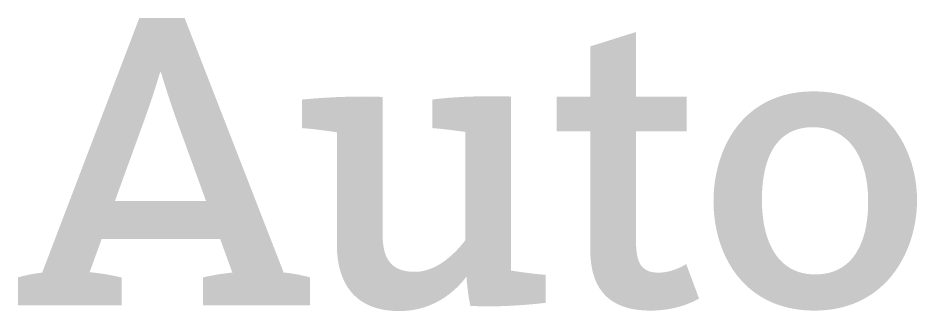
# Model space of a CAD drawing. Header units: metres. Extents: x 30.5 to 59.6, y 76.5 to 81.4.
# Drawn here: x 30.54 to 44.47, y 76.52 to 81.07 of the extents above; entities that cross this region are included whole.
import ezdxf

# ---------------------------------------------------------------- set-up
doc = ezdxf.new("R2010")
doc.units = ezdxf.units.M
doc.header["$LTSCALE"] = 10
doc.header["$MEASUREMENT"] = 0
doc.layers.get('0').update_dxf_attribs({"linetype": 'CONTINUOUS'})

# ---------------------------------------------------------------- blocks, each defined once
blk = doc.blocks.new('ADSKLogo')
at = {"linetype": 'Continuous'}
h = blk.add_hatch(color=256, dxfattribs=at)
h.dxf.hatch_style = 1
h.paths.add_polyline_path([(4.542, 0.434), (4.537, 0.436), (4.531, 0.437), (4.524, 0.439), (4.518, 0.441), (4.511, 0.443), (4.504, 0.445), (4.497, 0.447), (4.489, 0.448), (4.481, 0.45), (4.473, 0.452), (4.465, 0.454), (4.457, 0.456), (4.449, 0.458), (4.44, 0.46), (4.431, 0.462), (4.422, 0.464), (4.413, 0.466), (4.404, 0.468), (4.395, 0.47), (4.386, 0.472), (4.377, 0.474), (4.367, 0.476), (4.358, 0.478), (4.348, 0.48), (4.339, 0.482), (4.329, 0.483), (4.32, 0.485), (4.311, 0.487), (4.301, 0.489), (4.292, 0.49), (4.283, 0.492), (4.273, 0.493), (4.264, 0.495), (4.255, 0.496), (4.246, 0.498), (4.238, 0.499), (4.229, 0.5), (4.22, 0.501), (4.212, 0.502), (4.204, 0.503), (4.196, 0.504), (4.188, 0.505), (4.181, 0.506), (4.173, 0.506), (4.166, 0.507), (4.159, 0.508), (4.153, 0.508), (4.146, 0.508), (4.14, 0.508), (4.134, 0.508), (2.599, 4.456), (1.898, 4.456), (0.393, 0.508), (0.386, 0.508), (0.378, 0.507), (0.371, 0.506), (0.363, 0.505), (0.356, 0.504), (0.348, 0.503), (0.341, 0.502), (0.333, 0.501), (0.325, 0.5), (0.318, 0.499), (0.31, 0.498), (0.302, 0.496), (0.294, 0.495), (0.287, 0.494), (0.279, 0.493), (0.271, 0.492), (0.263, 0.49), (0.255, 0.489), (0.247, 0.488), (0.239, 0.486), (0.231, 0.485), (0.224, 0.483), (0.216, 0.482), (0.208, 0.48), (0.2, 0.479), (0.192, 0.477), (0.184, 0.476), (0.177, 0.474), (0.169, 0.473), (0.161, 0.471), (0.153, 0.469), (0.146, 0.468), (0.138, 0.466), (0.131, 0.464), (0.123, 0.463), (0.116, 0.461), (0.108, 0.459), (0.101, 0.457), (0.094, 0.455), (0.086, 0.454), (0.079, 0.452), (0.072, 0.45), (0.065, 0.448), (0.058, 0.446), (0.051, 0.444), (0.044, 0.442), (0.038, 0.44), (0.031, 0.438), (0.025, 0.436), (0.018, 0.434), (0.018, 0), (1.624, 0), (1.624, 0.434), (1.614, 0.436), (1.605, 0.438), (1.596, 0.44), (1.586, 0.442), (1.577, 0.444), (1.567, 0.446), (1.557, 0.448), (1.548, 0.45), (1.538, 0.452), (1.528, 0.454), (1.518, 0.456), (1.509, 0.458), (1.499, 0.46), (1.489, 0.462), (1.479, 0.464), (1.469, 0.466), (1.459, 0.468), (1.449, 0.47), (1.439, 0.472), (1.429, 0.474), (1.419, 0.475), (1.409, 0.477), (1.398, 0.479), (1.388, 0.481), (1.378, 0.482), (1.368, 0.484), (1.358, 0.486), (1.348, 0.487), (1.338, 0.489), (1.327, 0.491), (1.317, 0.492), (1.307, 0.494), (1.297, 0.495), (1.287, 0.497), (1.277, 0.498), (1.267, 0.5), (1.256, 0.501), (1.246, 0.502), (1.236, 0.504), (1.226, 0.505), (1.216, 0.506), (1.206, 0.507), (1.196, 0.508), (1.186, 0.51), (1.176, 0.511), (1.167, 0.512), (1.157, 0.513), (1.147, 0.514), (1.137, 0.514), (1.128, 0.515), (1.315, 1.031), (3.149, 1.031), (3.339, 0.508), (3.33, 0.508), (3.32, 0.507), (3.31, 0.506), (3.301, 0.505), (3.291, 0.504), (3.282, 0.503), (3.272, 0.502), (3.263, 0.501), (3.254, 0.5), (3.244, 0.499), (3.235, 0.498), (3.226, 0.496), (3.216, 0.495), (3.207, 0.494), (3.198, 0.493), (3.189, 0.492), (3.179, 0.49), (3.17, 0.489), (3.161, 0.488), (3.152, 0.486), (3.143, 0.485), (3.134, 0.483), (3.125, 0.482), (3.116, 0.48), (3.107, 0.479), (3.098, 0.477), (3.089, 0.476), (3.08, 0.474), (3.071, 0.473), (3.062, 0.471), (3.053, 0.469), (3.044, 0.468), (3.035, 0.466), (3.026, 0.464), (3.017, 0.463), (3.008, 0.461), (3, 0.459), (2.991, 0.457), (2.982, 0.455), (2.973, 0.454), (2.964, 0.452), (2.955, 0.45), (2.946, 0.448), (2.938, 0.446), (2.929, 0.444), (2.92, 0.442), (2.911, 0.44), (2.902, 0.438), (2.893, 0.436), (2.885, 0.434), (2.885, 0), (4.542, 0)])
h.paths.add_polyline_path([(2.931, 1.618), (1.519, 1.618), (1.964, 2.843), (1.972, 2.865), (1.98, 2.886), (1.987, 2.907), (1.994, 2.928), (2.002, 2.948), (2.009, 2.967), (2.015, 2.986), (2.022, 3.005), (2.028, 3.024), (2.035, 3.042), (2.041, 3.059), (2.047, 3.077), (2.053, 3.094), (2.058, 3.11), (2.064, 3.126), (2.069, 3.143), (2.075, 3.158), (2.08, 3.174), (2.085, 3.189), (2.09, 3.204), (2.095, 3.219), (2.1, 3.233), (2.105, 3.248), (2.109, 3.262), (2.114, 3.276), (2.118, 3.29), (2.123, 3.304), (2.127, 3.317), (2.131, 3.331), (2.136, 3.344), (2.14, 3.357), (2.144, 3.371), (2.148, 3.384), (2.152, 3.397), (2.156, 3.41), (2.16, 3.423), (2.164, 3.436), (2.169, 3.45), (2.173, 3.463), (2.177, 3.476), (2.181, 3.489), (2.185, 3.502), (2.189, 3.516), (2.193, 3.529), (2.197, 3.543), (2.202, 3.557), (2.206, 3.571), (2.21, 3.585), (2.215, 3.599), (2.219, 3.613), (2.233, 3.613), (2.237, 3.599), (2.241, 3.585), (2.246, 3.572), (2.25, 3.558), (2.254, 3.545), (2.258, 3.531), (2.262, 3.518), (2.266, 3.505), (2.27, 3.492), (2.274, 3.479), (2.278, 3.466), (2.282, 3.453), (2.286, 3.44), (2.29, 3.427), (2.294, 3.414), (2.299, 3.401), (2.303, 3.388), (2.307, 3.375), (2.311, 3.362), (2.315, 3.349), (2.319, 3.335), (2.324, 3.322), (2.328, 3.308), (2.332, 3.295), (2.337, 3.281), (2.341, 3.267), (2.346, 3.252), (2.351, 3.238), (2.355, 3.223), (2.36, 3.208), (2.365, 3.193), (2.37, 3.178), (2.376, 3.162), (2.381, 3.146), (2.386, 3.13), (2.392, 3.114), (2.398, 3.097), (2.404, 3.08), (2.409, 3.062), (2.416, 3.044), (2.422, 3.026), (2.428, 3.008), (2.435, 2.988), (2.442, 2.969), (2.449, 2.949), (2.456, 2.929), (2.463, 2.908), (2.471, 2.887), (2.478, 2.865), (2.486, 2.843)], flags=16)
h.paths.add_polyline_path([(8.19, 0.04), (8.169, 0.037), (8.149, 0.035), (8.128, 0.033), (8.106, 0.031), (8.085, 0.028), (8.063, 0.026), (8.041, 0.024), (8.019, 0.022), (7.997, 0.02), (7.975, 0.018), (7.952, 0.016), (7.93, 0.014), (7.907, 0.012), (7.884, 0.01), (7.861, 0.008), (7.838, 0.006), (7.815, 0.005), (7.791, 0.003), (7.768, 0.002), (7.744, 0), (7.721, -0.001), (7.697, -0.003), (7.673, -0.004), (7.649, -0.005), (7.625, -0.006), (7.601, -0.007), (7.577, -0.008), (7.553, -0.009), (7.529, -0.01), (7.505, -0.011), (7.481, -0.012), (7.456, -0.012), (7.432, -0.013), (7.408, -0.013), (7.384, -0.014), (7.36, -0.014), (7.335, -0.014), (7.311, -0.014), (7.287, -0.014), (7.263, -0.014), (7.239, -0.014), (7.215, -0.013), (7.191, -0.013), (7.167, -0.012), (7.143, -0.012), (7.12, -0.011), (7.096, -0.01), (7.072, -0.009), (7.049, -0.008), (7.026, -0.007), (7.024, -0.002), (7.023, 0.003), (7.022, 0.009), (7.02, 0.015), (7.019, 0.021), (7.018, 0.028), (7.016, 0.035), (7.015, 0.042), (7.013, 0.049), (7.012, 0.057), (7.011, 0.065), (7.009, 0.073), (7.008, 0.081), (7.006, 0.09), (7.005, 0.099), (7.003, 0.108), (7.002, 0.117), (7, 0.126), (6.999, 0.136), (6.997, 0.145), (6.996, 0.155), (6.994, 0.165), (6.993, 0.175), (6.991, 0.185), (6.99, 0.195), (6.989, 0.205), (6.987, 0.216), (6.986, 0.226), (6.985, 0.237), (6.983, 0.247), (6.982, 0.258), (6.981, 0.268), (6.98, 0.279), (6.978, 0.289), (6.977, 0.3), (6.976, 0.31), (6.975, 0.321), (6.974, 0.331), (6.973, 0.341), (6.972, 0.352), (6.971, 0.362), (6.97, 0.372), (6.969, 0.382), (6.968, 0.392), (6.968, 0.401), (6.967, 0.411), (6.966, 0.42), (6.966, 0.43), (6.965, 0.439), (6.965, 0.448), (6.955, 0.435), (6.945, 0.422), (6.934, 0.408), (6.923, 0.395), (6.912, 0.381), (6.9, 0.367), (6.887, 0.353), (6.875, 0.339), (6.861, 0.324), (6.848, 0.31), (6.834, 0.296), (6.819, 0.281), (6.804, 0.267), (6.789, 0.252), (6.773, 0.238), (6.756, 0.224), (6.74, 0.209), (6.722, 0.195), (6.705, 0.181), (6.687, 0.167), (6.668, 0.154), (6.649, 0.14), (6.629, 0.126), (6.609, 0.113), (6.589, 0.1), (6.568, 0.088), (6.547, 0.075), (6.525, 0.063), (6.503, 0.051), (6.48, 0.04), (6.457, 0.029), (6.433, 0.018), (6.409, 0.008), (6.384, -0.002), (6.359, -0.012), (6.333, -0.021), (6.307, -0.029), (6.28, -0.037), (6.253, -0.045), (6.226, -0.052), (6.197, -0.058), (6.169, -0.064), (6.14, -0.069), (6.11, -0.074), (6.08, -0.078), (6.049, -0.081), (6.018, -0.084), (5.987, -0.085), (5.954, -0.087), (5.922, -0.087), (5.88, -0.086), (5.84, -0.085), (5.8, -0.082), (5.761, -0.078), (5.724, -0.074), (5.687, -0.068), (5.652, -0.061), (5.618, -0.053), (5.584, -0.045), (5.552, -0.035), (5.52, -0.024), (5.489, -0.013), (5.46, -0.001), (5.431, 0.013), (5.403, 0.027), (5.377, 0.042), (5.351, 0.058), (5.326, 0.074), (5.302, 0.092), (5.279, 0.11), (5.256, 0.129), (5.235, 0.149), (5.214, 0.169), (5.195, 0.19), (5.176, 0.212), (5.158, 0.235), (5.141, 0.258), (5.124, 0.282), (5.109, 0.307), (5.094, 0.332), (5.08, 0.358), (5.067, 0.384), (5.055, 0.411), (5.043, 0.439), (5.033, 0.467), (5.023, 0.495), (5.013, 0.524), (5.005, 0.554), (4.997, 0.584), (4.99, 0.615), (4.984, 0.646), (4.978, 0.677), (4.973, 0.709), (4.969, 0.741), (4.965, 0.774), (4.962, 0.807), (4.96, 0.84), (4.958, 0.874), (4.957, 0.908), (4.957, 0.942), (4.957, 2.683), (4.947, 2.685), (4.938, 2.686), (4.928, 2.688), (4.918, 2.689), (4.908, 2.691), (4.897, 2.692), (4.887, 2.694), (4.877, 2.696), (4.866, 2.697), (4.855, 2.699), (4.845, 2.7), (4.834, 2.702), (4.823, 2.703), (4.812, 2.705), (4.801, 2.706), (4.79, 2.708), (4.779, 2.709), (4.768, 2.711), (4.757, 2.712), (4.745, 2.714), (4.734, 2.715), (4.723, 2.717), (4.712, 2.718), (4.7, 2.72), (4.689, 2.721), (4.678, 2.723), (4.666, 2.724), (4.655, 2.725), (4.644, 2.727), (4.632, 2.728), (4.621, 2.729), (4.61, 2.731), (4.598, 2.732), (4.587, 2.733), (4.576, 2.734), (4.565, 2.735), (4.554, 2.737), (4.543, 2.738), (4.532, 2.739), (4.521, 2.74), (4.51, 2.741), (4.499, 2.742), (4.488, 2.743), (4.477, 2.744), (4.467, 2.745), (4.456, 2.746), (4.446, 2.747), (4.436, 2.748), (4.426, 2.748), (4.416, 2.749), (4.416, 3.191), (4.437, 3.193), (4.458, 3.195), (4.48, 3.197), (4.502, 3.199), (4.524, 3.201), (4.546, 3.203), (4.569, 3.205), (4.592, 3.207), (4.615, 3.209), (4.639, 3.21), (4.662, 3.212), (4.686, 3.214), (4.71, 3.215), (4.734, 3.217), (4.759, 3.219), (4.783, 3.22), (4.808, 3.222), (4.833, 3.223), (4.858, 3.224), (4.884, 3.226), (4.909, 3.227), (4.934, 3.228), (4.96, 3.229), (4.986, 3.231), (5.012, 3.232), (5.038, 3.233), (5.064, 3.233), (5.09, 3.234), (5.116, 3.235), (5.142, 3.236), (5.169, 3.236), (5.195, 3.237), (5.221, 3.237), (5.248, 3.238), (5.274, 3.238), (5.3, 3.238), (5.327, 3.238), (5.353, 3.239), (5.38, 3.238), (5.406, 3.238), (5.432, 3.238), (5.459, 3.238), (5.485, 3.237), (5.511, 3.237), (5.537, 3.236), (5.563, 3.235), (5.589, 3.235), (5.615, 3.234), (5.641, 3.233), (5.667, 3.231), (5.667, 1.09), (5.667, 1.068), (5.667, 1.047), (5.668, 1.027), (5.669, 1.006), (5.671, 0.986), (5.673, 0.967), (5.675, 0.947), (5.677, 0.929), (5.68, 0.91), (5.683, 0.892), (5.687, 0.874), (5.69, 0.857), (5.695, 0.84), (5.699, 0.824), (5.704, 0.808), (5.71, 0.792), (5.716, 0.777), (5.722, 0.762), (5.728, 0.748), (5.735, 0.734), (5.743, 0.72), (5.751, 0.707), (5.759, 0.694), (5.768, 0.682), (5.777, 0.67), (5.786, 0.659), (5.796, 0.648), (5.807, 0.637), (5.818, 0.627), (5.829, 0.617), (5.841, 0.608), (5.854, 0.599), (5.866, 0.591), (5.88, 0.583), (5.893, 0.576), (5.908, 0.569), (5.923, 0.562), (5.938, 0.556), (5.954, 0.55), (5.97, 0.545), (5.987, 0.541), (6.004, 0.537), (6.022, 0.533), (6.041, 0.53), (6.06, 0.527), (6.079, 0.525), (6.099, 0.523), (6.12, 0.522), (6.141, 0.521), (6.163, 0.521), (6.187, 0.521), (6.211, 0.523), (6.235, 0.525), (6.259, 0.528), (6.282, 0.532), (6.305, 0.537), (6.328, 0.542), (6.35, 0.549), (6.373, 0.556), (6.394, 0.563), (6.416, 0.572), (6.437, 0.58), (6.458, 0.59), (6.479, 0.6), (6.499, 0.61), (6.519, 0.621), (6.539, 0.632), (6.558, 0.644), (6.577, 0.656), (6.595, 0.668), (6.613, 0.681), (6.631, 0.693), (6.648, 0.706), (6.665, 0.72), (6.682, 0.733), (6.698, 0.746), (6.714, 0.76), (6.729, 0.773), (6.744, 0.787), (6.758, 0.8), (6.772, 0.814), (6.786, 0.827), (6.799, 0.84), (6.812, 0.853), (6.824, 0.866), (6.836, 0.879), (6.847, 0.891), (6.858, 0.903), (6.868, 0.915), (6.877, 0.926), (6.887, 0.937), (6.895, 0.947), (6.904, 0.957), (6.911, 0.966), (6.918, 0.975), (6.925, 0.983), (6.931, 0.991), (6.936, 0.998), (6.941, 1.004), (6.946, 1.01), (6.946, 2.69), (6.937, 2.691), (6.928, 2.692), (6.92, 2.693), (6.911, 2.695), (6.902, 2.696), (6.893, 2.697), (6.883, 2.698), (6.874, 2.7), (6.864, 2.701), (6.855, 2.702), (6.845, 2.704), (6.835, 2.705), (6.825, 2.706), (6.815, 2.707), (6.805, 2.709), (6.795, 2.71), (6.785, 2.711), (6.775, 2.713), (6.764, 2.714), (6.754, 2.715), (6.743, 2.717), (6.733, 2.718), (6.722, 2.719), (6.712, 2.721), (6.701, 2.722), (6.691, 2.723), (6.68, 2.725), (6.669, 2.726), (6.658, 2.727), (6.648, 2.728), (6.637, 2.73), (6.626, 2.731), (6.615, 2.732), (6.605, 2.733), (6.594, 2.734), (6.583, 2.736), (6.573, 2.737), (6.562, 2.738), (6.551, 2.739), (6.541, 2.74), (6.53, 2.741), (6.519, 2.742), (6.509, 2.743), (6.498, 2.744), (6.488, 2.745), (6.478, 2.746), (6.467, 2.747), (6.457, 2.748), (6.447, 2.748), (6.437, 2.749), (6.437, 3.191), (6.458, 3.194), (6.479, 3.197), (6.501, 3.2), (6.523, 3.202), (6.545, 3.205), (6.567, 3.207), (6.589, 3.209), (6.612, 3.211), (6.635, 3.214), (6.658, 3.216), (6.681, 3.218), (6.705, 3.22), (6.728, 3.221), (6.752, 3.223), (6.776, 3.225), (6.8, 3.226), (6.824, 3.228), (6.849, 3.229), (6.873, 3.231), (6.898, 3.232), (6.923, 3.233), (6.948, 3.235), (6.973, 3.236), (6.998, 3.237), (7.023, 3.238), (7.048, 3.238), (7.073, 3.239), (7.099, 3.24), (7.124, 3.241), (7.149, 3.241), (7.175, 3.242), (7.2, 3.242), (7.226, 3.243), (7.251, 3.243), (7.277, 3.243), (7.302, 3.243), (7.328, 3.243), (7.353, 3.243), (7.379, 3.243), (7.404, 3.243), (7.429, 3.243), (7.455, 3.243), (7.48, 3.242), (7.505, 3.242), (7.53, 3.242), (7.555, 3.241), (7.58, 3.24), (7.605, 3.24), (7.629, 3.239), (7.654, 3.238), (7.654, 0.541), (7.663, 0.54), (7.673, 0.538), (7.682, 0.537), (7.692, 0.535), (7.702, 0.534), (7.712, 0.532), (7.722, 0.53), (7.732, 0.529), (7.742, 0.527), (7.752, 0.526), (7.763, 0.524), (7.773, 0.523), (7.783, 0.521), (7.794, 0.52), (7.805, 0.518), (7.815, 0.516), (7.826, 0.515), (7.837, 0.513), (7.848, 0.512), (7.859, 0.51), (7.87, 0.509), (7.881, 0.508), (7.892, 0.506), (7.903, 0.505), (7.914, 0.503), (7.925, 0.502), (7.937, 0.5), (7.948, 0.499), (7.959, 0.498), (7.97, 0.496), (7.981, 0.495), (7.993, 0.494), (8.004, 0.493), (8.015, 0.491), (8.026, 0.49), (8.037, 0.489), (8.049, 0.488), (8.06, 0.487), (8.071, 0.486), (8.082, 0.484), (8.093, 0.483), (8.104, 0.482), (8.115, 0.481), (8.126, 0.48), (8.137, 0.479), (8.147, 0.479), (8.158, 0.478), (8.169, 0.477), (8.179, 0.476), (8.19, 0.475)])
h.paths.add_polyline_path([(8.882, 2.697), (8.359, 2.697), (8.359, 3.238), (8.882, 3.238), (8.882, 4.016), (9.591, 4.239), (9.591, 3.238), (10.374, 3.238), (10.374, 2.697), (9.591, 2.697), (9.591, 0.977), (9.592, 0.958), (9.592, 0.939), (9.592, 0.921), (9.593, 0.903), (9.594, 0.886), (9.595, 0.869), (9.597, 0.852), (9.598, 0.836), (9.6, 0.82), (9.603, 0.805), (9.605, 0.79), (9.608, 0.775), (9.611, 0.761), (9.614, 0.747), (9.617, 0.734), (9.621, 0.721), (9.625, 0.709), (9.629, 0.696), (9.634, 0.685), (9.639, 0.673), (9.644, 0.662), (9.649, 0.652), (9.655, 0.642), (9.661, 0.632), (9.667, 0.622), (9.674, 0.613), (9.681, 0.605), (9.688, 0.596), (9.696, 0.588), (9.704, 0.581), (9.712, 0.574), (9.721, 0.567), (9.73, 0.561), (9.739, 0.555), (9.749, 0.549), (9.759, 0.544), (9.769, 0.539), (9.78, 0.534), (9.791, 0.53), (9.803, 0.526), (9.814, 0.523), (9.827, 0.52), (9.839, 0.517), (9.852, 0.515), (9.866, 0.513), (9.88, 0.511), (9.894, 0.51), (9.908, 0.509), (9.923, 0.509), (9.939, 0.508), (9.95, 0.509), (9.962, 0.509), (9.973, 0.509), (9.985, 0.51), (9.996, 0.511), (10.008, 0.512), (10.019, 0.514), (10.03, 0.515), (10.041, 0.517), (10.052, 0.518), (10.063, 0.52), (10.074, 0.523), (10.084, 0.525), (10.095, 0.527), (10.106, 0.53), (10.116, 0.532), (10.126, 0.535), (10.136, 0.538), (10.146, 0.541), (10.156, 0.544), (10.166, 0.547), (10.175, 0.55), (10.185, 0.554), (10.194, 0.557), (10.203, 0.56), (10.212, 0.564), (10.221, 0.567), (10.229, 0.571), (10.238, 0.574), (10.246, 0.578), (10.254, 0.581), (10.262, 0.585), (10.27, 0.588), (10.277, 0.592), (10.285, 0.596), (10.292, 0.599), (10.299, 0.603), (10.305, 0.606), (10.312, 0.609), (10.318, 0.613), (10.324, 0.616), (10.33, 0.619), (10.335, 0.623), (10.341, 0.626), (10.346, 0.629), (10.351, 0.632), (10.355, 0.634), (10.359, 0.637), (10.364, 0.64), (10.367, 0.642), (10.567, 0.106), (10.56, 0.102), (10.552, 0.098), (10.544, 0.094), (10.536, 0.089), (10.527, 0.085), (10.518, 0.08), (10.509, 0.076), (10.499, 0.071), (10.489, 0.066), (10.479, 0.061), (10.469, 0.056), (10.458, 0.052), (10.447, 0.047), (10.435, 0.042), (10.423, 0.037), (10.411, 0.032), (10.399, 0.027), (10.386, 0.022), (10.373, 0.017), (10.359, 0.012), (10.346, 0.007), (10.332, 0.002), (10.317, -0.002), (10.303, -0.007), (10.288, -0.012), (10.272, -0.016), (10.257, -0.021), (10.241, -0.025), (10.225, -0.029), (10.208, -0.034), (10.191, -0.038), (10.174, -0.042), (10.157, -0.045), (10.139, -0.049), (10.121, -0.052), (10.102, -0.056), (10.084, -0.059), (10.065, -0.062), (10.045, -0.064), (10.026, -0.067), (10.006, -0.069), (9.985, -0.072), (9.965, -0.073), (9.944, -0.075), (9.923, -0.077), (9.901, -0.078), (9.879, -0.079), (9.857, -0.079), (9.835, -0.08), (9.812, -0.08), (9.773, -0.08), (9.734, -0.078), (9.697, -0.076), (9.66, -0.073), (9.625, -0.069), (9.59, -0.065), (9.556, -0.059), (9.524, -0.053), (9.492, -0.046), (9.461, -0.038), (9.431, -0.029), (9.401, -0.02), (9.373, -0.009), (9.345, 0.002), (9.319, 0.014), (9.293, 0.026), (9.268, 0.04), (9.244, 0.054), (9.221, 0.069), (9.198, 0.084), (9.177, 0.101), (9.156, 0.118), (9.136, 0.135), (9.117, 0.154), (9.098, 0.173), (9.081, 0.193), (9.064, 0.214), (9.048, 0.235), (9.033, 0.257), (9.018, 0.28), (9.005, 0.303), (8.992, 0.327), (8.98, 0.351), (8.968, 0.377), (8.957, 0.403), (8.947, 0.429), (8.938, 0.456), (8.93, 0.484), (8.922, 0.512), (8.915, 0.541), (8.909, 0.571), (8.903, 0.601), (8.898, 0.632), (8.894, 0.663), (8.89, 0.695), (8.887, 0.727), (8.885, 0.76), (8.883, 0.794), (8.882, 0.828), (8.882, 0.863)])
h = blk.add_hatch(color=256, dxfattribs=at)
h.dxf.hatch_style = 1
h.paths.add_polyline_path([(13.942, 1.633), (13.941, 1.585), (13.94, 1.538), (13.937, 1.49), (13.933, 1.441), (13.927, 1.393), (13.921, 1.345), (13.914, 1.296), (13.905, 1.248), (13.895, 1.2), (13.884, 1.152), (13.871, 1.104), (13.858, 1.056), (13.843, 1.008), (13.827, 0.961), (13.809, 0.915), (13.791, 0.868), (13.771, 0.823), (13.75, 0.777), (13.727, 0.733), (13.703, 0.689), (13.678, 0.646), (13.652, 0.603), (13.625, 0.561), (13.596, 0.52), (13.565, 0.48), (13.534, 0.441), (13.501, 0.403), (13.467, 0.366), (13.431, 0.33), (13.394, 0.296), (13.356, 0.262), (13.316, 0.23), (13.275, 0.199), (13.232, 0.169), (13.188, 0.141), (13.143, 0.114), (13.096, 0.089), (13.048, 0.065), (12.998, 0.043), (12.947, 0.022), (12.895, 0.004), (12.841, -0.013), (12.785, -0.029), (12.728, -0.042), (12.67, -0.053), (12.61, -0.063), (12.549, -0.07), (12.486, -0.076), (12.422, -0.079), (12.356, -0.08), (12.29, -0.079), (12.225, -0.076), (12.162, -0.071), (12.1, -0.063), (12.04, -0.054), (11.982, -0.043), (11.925, -0.03), (11.87, -0.015), (11.816, 0.001), (11.764, 0.02), (11.713, 0.039), (11.664, 0.061), (11.616, 0.084), (11.57, 0.109), (11.525, 0.135), (11.481, 0.163), (11.439, 0.192), (11.399, 0.222), (11.36, 0.253), (11.322, 0.286), (11.286, 0.32), (11.251, 0.355), (11.217, 0.392), (11.185, 0.429), (11.154, 0.467), (11.124, 0.507), (11.096, 0.547), (11.069, 0.588), (11.044, 0.63), (11.02, 0.672), (10.997, 0.716), (10.975, 0.76), (10.954, 0.804), (10.935, 0.85), (10.917, 0.895), (10.901, 0.942), (10.885, 0.988), (10.871, 1.035), (10.858, 1.083), (10.846, 1.13), (10.835, 1.178), (10.826, 1.226), (10.817, 1.275), (10.81, 1.323), (10.804, 1.371), (10.799, 1.42), (10.795, 1.468), (10.793, 1.516), (10.791, 1.564), (10.79, 1.612), (10.791, 1.66), (10.792, 1.708), (10.795, 1.757), (10.799, 1.805), (10.804, 1.854), (10.81, 1.902), (10.817, 1.951), (10.825, 1.999), (10.834, 2.047), (10.845, 2.095), (10.856, 2.143), (10.869, 2.191), (10.883, 2.238), (10.898, 2.285), (10.915, 2.332), (10.932, 2.378), (10.951, 2.424), (10.971, 2.469), (10.992, 2.513), (11.015, 2.557), (11.039, 2.6), (11.064, 2.642), (11.091, 2.684), (11.118, 2.724), (11.148, 2.764), (11.178, 2.803), (11.21, 2.84), (11.243, 2.877), (11.278, 2.913), (11.314, 2.947), (11.351, 2.98), (11.39, 3.012), (11.43, 3.043), (11.472, 3.072), (11.515, 3.1), (11.559, 3.127), (11.605, 3.152), (11.653, 3.175), (11.702, 3.197), (11.752, 3.217), (11.804, 3.236), (11.858, 3.253), (11.913, 3.268), (11.969, 3.281), (12.027, 3.292), (12.087, 3.301), (12.148, 3.309), (12.211, 3.314), (12.276, 3.317), (12.342, 3.318), (12.408, 3.317), (12.472, 3.314), (12.535, 3.309), (12.597, 3.302), (12.657, 3.292), (12.715, 3.281), (12.772, 3.269), (12.828, 3.254), (12.882, 3.237), (12.935, 3.219), (12.986, 3.199), (13.036, 3.178), (13.085, 3.155), (13.132, 3.13), (13.177, 3.104), (13.222, 3.077), (13.265, 3.048), (13.306, 3.018), (13.346, 2.987), (13.385, 2.954), (13.422, 2.92), (13.458, 2.885), (13.493, 2.849), (13.526, 2.812), (13.558, 2.774), (13.589, 2.735), (13.619, 2.695), (13.647, 2.654), (13.673, 2.612), (13.699, 2.57), (13.723, 2.526), (13.746, 2.483), (13.767, 2.438), (13.787, 2.393), (13.806, 2.348), (13.824, 2.302), (13.84, 2.255), (13.856, 2.208), (13.869, 2.161), (13.882, 2.113), (13.894, 2.066), (13.904, 2.018), (13.913, 1.97), (13.921, 1.922), (13.927, 1.873), (13.932, 1.825), (13.937, 1.777), (13.94, 1.729), (13.941, 1.681)])
h.paths.add_polyline_path([(13.185, 1.612), (13.185, 1.651), (13.184, 1.689), (13.182, 1.726), (13.18, 1.764), (13.177, 1.8), (13.173, 1.837), (13.169, 1.873), (13.164, 1.909), (13.159, 1.944), (13.152, 1.978), (13.145, 2.013), (13.138, 2.046), (13.129, 2.079), (13.12, 2.112), (13.11, 2.144), (13.1, 2.175), (13.089, 2.206), (13.077, 2.236), (13.065, 2.266), (13.052, 2.295), (13.038, 2.323), (13.023, 2.35), (13.008, 2.377), (12.992, 2.403), (12.976, 2.428), (12.958, 2.453), (12.94, 2.477), (12.922, 2.499), (12.902, 2.522), (12.882, 2.543), (12.861, 2.563), (12.84, 2.583), (12.818, 2.601), (12.795, 2.619), (12.771, 2.636), (12.747, 2.652), (12.721, 2.666), (12.696, 2.68), (12.669, 2.693), (12.642, 2.705), (12.614, 2.716), (12.585, 2.725), (12.556, 2.734), (12.526, 2.742), (12.495, 2.748), (12.463, 2.753), (12.431, 2.757), (12.398, 2.76), (12.364, 2.762), (12.33, 2.763), (12.295, 2.762), (12.262, 2.761), (12.23, 2.758), (12.198, 2.754), (12.168, 2.749), (12.138, 2.742), (12.109, 2.735), (12.08, 2.727), (12.053, 2.717), (12.026, 2.707), (12, 2.696), (11.975, 2.683), (11.951, 2.67), (11.928, 2.655), (11.905, 2.64), (11.883, 2.624), (11.862, 2.607), (11.841, 2.589), (11.822, 2.57), (11.803, 2.55), (11.785, 2.529), (11.767, 2.508), (11.75, 2.486), (11.734, 2.463), (11.719, 2.439), (11.704, 2.414), (11.69, 2.389), (11.677, 2.362), (11.664, 2.336), (11.652, 2.308), (11.641, 2.28), (11.63, 2.251), (11.62, 2.221), (11.61, 2.191), (11.602, 2.16), (11.594, 2.129), (11.586, 2.097), (11.579, 2.064), (11.573, 2.031), (11.567, 1.997), (11.562, 1.963), (11.557, 1.928), (11.553, 1.893), (11.549, 1.857), (11.547, 1.821), (11.544, 1.784), (11.542, 1.747), (11.541, 1.709), (11.54, 1.671), (11.54, 1.633), (11.54, 1.594), (11.541, 1.556), (11.543, 1.519), (11.545, 1.481), (11.548, 1.444), (11.551, 1.408), (11.555, 1.372), (11.559, 1.336), (11.565, 1.301), (11.57, 1.266), (11.577, 1.232), (11.584, 1.198), (11.592, 1.165), (11.6, 1.132), (11.609, 1.1), (11.619, 1.069), (11.629, 1.038), (11.64, 1.008), (11.652, 0.978), (11.664, 0.949), (11.677, 0.921), (11.691, 0.894), (11.705, 0.867), (11.72, 0.841), (11.736, 0.816), (11.752, 0.791), (11.769, 0.767), (11.787, 0.744), (11.806, 0.722), (11.825, 0.701), (11.845, 0.681), (11.865, 0.661), (11.887, 0.643), (11.909, 0.625), (11.932, 0.608), (11.955, 0.592), (11.979, 0.577), (12.004, 0.564), (12.03, 0.551), (12.056, 0.539), (12.084, 0.528), (12.112, 0.518), (12.14, 0.51), (12.17, 0.502), (12.2, 0.496), (12.231, 0.49), (12.263, 0.486), (12.295, 0.483), (12.329, 0.481), (12.363, 0.481), (12.397, 0.481), (12.431, 0.483), (12.464, 0.486), (12.496, 0.49), (12.527, 0.495), (12.558, 0.501), (12.588, 0.508), (12.617, 0.517), (12.645, 0.526), (12.672, 0.536), (12.699, 0.548), (12.725, 0.56), (12.75, 0.573), (12.774, 0.587), (12.797, 0.603), (12.82, 0.619), (12.842, 0.636), (12.864, 0.654), (12.884, 0.672), (12.904, 0.692), (12.923, 0.713), (12.942, 0.734), (12.959, 0.756), (12.976, 0.779), (12.993, 0.803), (13.008, 0.828), (13.023, 0.853), (13.037, 0.879), (13.051, 0.906), (13.064, 0.934), (13.076, 0.962), (13.087, 0.991), (13.098, 1.02), (13.108, 1.051), (13.118, 1.082), (13.127, 1.113), (13.135, 1.145), (13.143, 1.178), (13.149, 1.211), (13.156, 1.245), (13.161, 1.28), (13.167, 1.315), (13.171, 1.35), (13.175, 1.386), (13.178, 1.423), (13.181, 1.46), (13.183, 1.497), (13.184, 1.535), (13.185, 1.573)], flags=16)

msp = doc.modelspace()

# ---------------------------------------------------------------- block references
at = {"linetype": 'Continuous'}
msp.add_blockref('ADSKLogo', (30.523, 76.609), dxfattribs=at)

doc.saveas('drawing.dxf')
